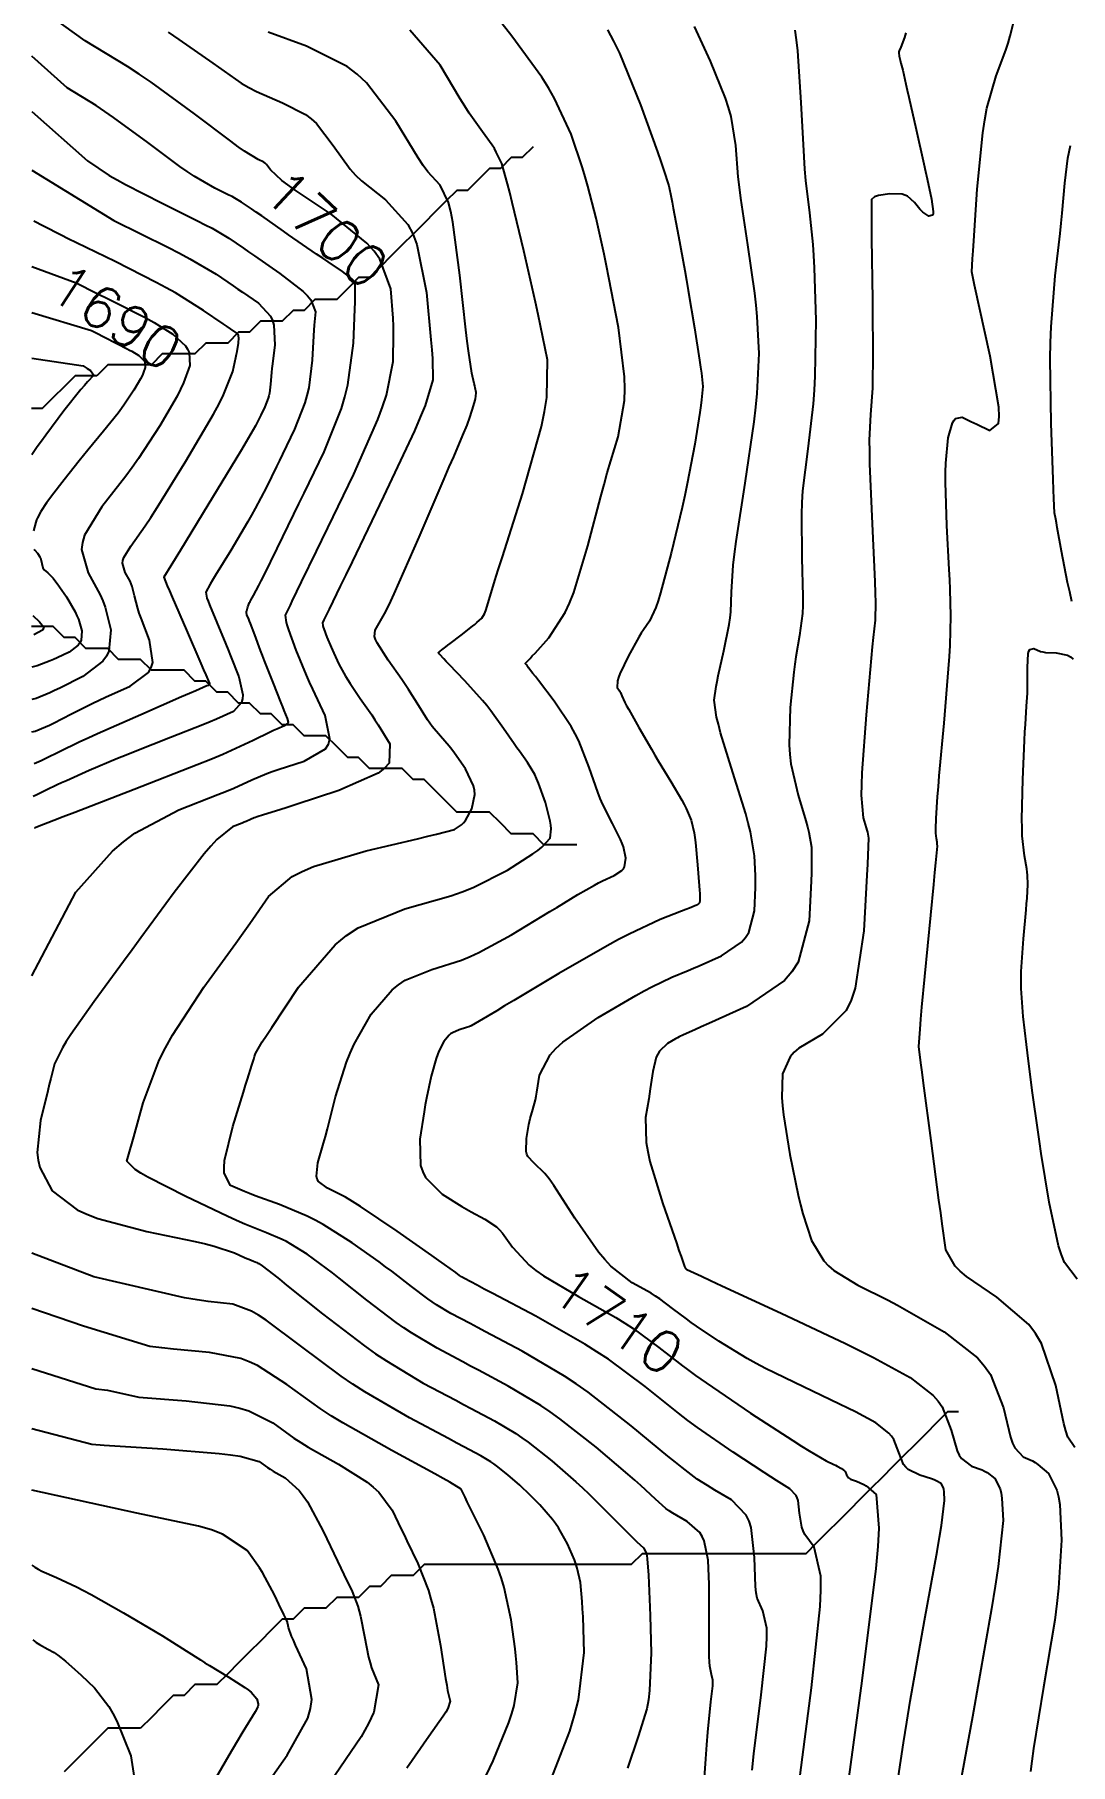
# Model space of a CAD drawing. Header units: metres. Extents: x 837475 to 838479, y 1189012 to 1191015.
# Drawn here: x 838000.2 to 838095.2, y 1190774.6 to 1190933.1 of the extents above; entities that cross this region are included whole.
import ezdxf

# ---------------------------------------------------------------- set-up
doc = ezdxf.new("R2010")
doc.units = ezdxf.units.M
doc.header["$LTSCALE"] = 0.3
for name, color, linetype in [('COTAS 10', 1, 'Continuous'), ('COTAS INT', 252, 'Continuous'), ('DRENAJE', 5, 'Continuous')]:
    doc.layers.add(name, color=color, linetype=linetype)
doc.styles.get("Standard").update_dxf_attribs({"font": 'simplex.shx'})

msp = doc.modelspace()

# ---------------------------------------------------------------- linework, layer by layer
at = {"layer": 'COTAS 10'}
for points, elevation in [([(838000, 1190846.838), (838004.032, 1190854.509), (838007.396, 1190858.284), (838008.402, 1190859.144), (838009.439, 1190859.923), (838013.449, 1190862.066), (838017.043, 1190863.47), (838017.818, 1190863.784), (838018.498, 1190864.065), (838020.156, 1190864.808), (838021.521, 1190865.395), (838022.015, 1190865.577), (838022.56, 1190865.768), (838024.948, 1190866.53), (838026.898, 1190867.668), (838027.167, 1190868.096), (838027.317, 1190868.573), (838026.881, 1190870.704), (838025.741, 1190873.113), (838025.448, 1190873.766), (838025.165, 1190874.413), (838024.224, 1190876.698), (838023.541, 1190878.554), (838023.42, 1190878.931), (838023.329, 1190879.248), (838023.245, 1190879.897), (838023.536, 1190880.525), (838023.682, 1190880.828), (838023.855, 1190881.188), (838024.714, 1190882.954), (838026.083, 1190885.766), (838026.577, 1190886.786), (838027.122, 1190887.91), (838029.509, 1190892.838), (838031.713, 1190897.834), (838032.143, 1190899.001), (838032.495, 1190900.073), (838033.115, 1190903.164), (838033.15, 1190905.693), (838033.132, 1190906.411), (838033.103, 1190907.137), (838032.901, 1190909.824), (838031.891, 1190912.537), (838031.352, 1190913.28), (838030.701, 1190914.019), (838027.415, 1190916.659), (838024.12, 1190918.874), (838023.463, 1190919.346), (838022.916, 1190919.756), (838021.866, 1190920.724), (838021.492, 1190921.216), (838021.371, 1190921.326), (838021.244, 1190921.425), (838020.724, 1190921.687), (838019.485, 1190922.44), (838019.004, 1190922.779), (838018.904, 1190922.848), (838018.22, 1190923.343), (838014.891, 1190925.854), (838010.923, 1190928.753), (838009.837, 1190929.493), (838008.755, 1190930.206), (838004.891, 1190932.555), (838000, 1190936.069)], 1700), ([(838052.762, 1190933.572), (838053.313, 1190932.527), (838053.859, 1190931.403), (838055.786, 1190926.685), (838057.333, 1190922.363), (838057.64, 1190921.489), (838057.894, 1190920.755), (838058.371, 1190919.27), (838058.589, 1190918.213), (838058.68, 1190917.749), (838058.784, 1190917.211), (838059.27, 1190914.647), (838059.842, 1190911.504), (838060, 1190910.6), (838060.159, 1190909.681), (838060.732, 1190906.242), (838061.194, 1190903.267), (838061.284, 1190902.641), (838061.356, 1190902.101), (838061.476, 1190900.865), (838061.37, 1190899.643), (838061.299, 1190899.112), (838061.211, 1190898.497), (838060.744, 1190895.581), (838060.06, 1190891.943), (838059.834, 1190890.872), (838059.594, 1190889.774), (838058.594, 1190885.581), (838057.619, 1190881.969), (838057.394, 1190881.237), (838057.189, 1190880.622), (838056.608, 1190879.367), (838056.038, 1190878.579), (838055.839, 1190878.258), (838055.623, 1190877.891), (838054.692, 1190876.195), (838053.895, 1190874.536), (838053.763, 1190874.194), (838053.669, 1190873.902), (838053.649, 1190873.271), (838053.851, 1190872.972), (838053.898, 1190872.89), (838053.94, 1190872.808), (838054.058, 1190872.515), (838054.353, 1190871.89), (838054.508, 1190871.599), (838054.694, 1190871.258), (838055.629, 1190869.598), (838056.773, 1190867.626), (838057.091, 1190867.088), (838057.41, 1190866.553), (838058.567, 1190864.649), (838059.557, 1190862.963), (838059.771, 1190862.566), (838059.959, 1190862.198), (838060.42, 1190861.123), (838060.689, 1190859.959), (838060.755, 1190859.535), (838060.818, 1190859.069), (838061.017, 1190857.019), (838061.157, 1190855.097), (838061.182, 1190854.71), (838061.202, 1190854.386), (838061.226, 1190853.744), (838061.17, 1190853.538), (838061.139, 1190853.49), (838061.102, 1190853.446), (838060.914, 1190853.317), (838060.264, 1190853.052), (838059.936, 1190852.922), (838059.544, 1190852.767), (838057.593, 1190852.003), (838054.725, 1190850.683), (838053.754, 1190850.178), (838052.707, 1190849.612), (838048.287, 1190847.064), (838044.178, 1190844.603), (838043.326, 1190844.092), (838042.599, 1190843.655), (838041.004, 1190842.695), (838040.242, 1190842.281), (838040.039, 1190842.189), (838039.84, 1190842.107), (838039.153, 1190841.89), (838038.533, 1190841.636), (838038.376, 1190841.531), (838038.226, 1190841.41), (838037.739, 1190840.847), (838037.294, 1190839.954), (838037.171, 1190839.626), (838037.047, 1190839.262), (838036.598, 1190837.657), (838036.163, 1190835.654), (838036.047, 1190835.041), (838035.934, 1190834.402), (838035.542, 1190831.88), (838035.626, 1190829.47), (838035.813, 1190828.902), (838036.07, 1190828.376), (838037.59, 1190826.836), (838039.397, 1190825.719), (838039.836, 1190825.461), (838040.247, 1190825.225), (838041.508, 1190824.555), (838042.564, 1190823.835), (838042.845, 1190823.567), (838043.122, 1190823.269), (838044.06, 1190821.978), (838044.084, 1190821.943), (838045.573, 1190820.329), (838046.182, 1190819.85), (838046.876, 1190819.357), (838050.095, 1190817.457), (838053.52, 1190815.53), (838054.345, 1190815.019), (838055.117, 1190814.517), (838057.457, 1190812.788), (838059.638, 1190811.102), (838059.959, 1190810.853), (838060.832, 1190810.222), (838061.784, 1190809.55), (838065.872, 1190806.776), (838069.729, 1190804.256), (838070.535, 1190803.742), (838071.228, 1190803.309), (838072.783, 1190802.411), (838073.497, 1190802.072), (838073.66, 1190801.992), (838073.807, 1190801.918), (838074.213, 1190801.698), (838074.469, 1190801.497), (838074.522, 1190801.435), (838074.568, 1190801.37), (838074.668, 1190801.113), (838074.838, 1190800.855), (838074.928, 1190800.79), (838075.035, 1190800.728), (838075.578, 1190800.528), (838076.256, 1190800.23), (838076.449, 1190800.107), (838076.645, 1190799.965), (838077.371, 1190799.307), (838077.623, 1190796.219), (838077.52, 1190794.547), (838077.342, 1190792.52), (838076.074, 1190782.244), (838074.63, 1190771.648)], 1710), ([(838095.321, 1190881.155), (838095.116, 1190882.038), (838094.925, 1190882.894), (838094.357, 1190885.762), (838093.974, 1190887.942), (838093.9, 1190888.365), (838093.839, 1190888.709), (838093.734, 1190889.296), (838093.675, 1190890.597), (838093.643, 1190891.391), (838093.605, 1190892.373), (838093.412, 1190897.486), (838093.324, 1190903.416), (838093.353, 1190904.914), (838093.404, 1190906.348), (838093.778, 1190911.009), (838094.232, 1190914.898), (838094.332, 1190915.847), (838094.423, 1190916.741), (838094.659, 1190919.505), (838094.94, 1190921.79), (838095.059, 1190922.381), (838095.195, 1190922.954)], 1720), ([(838000, 1190911.868), (838004.065, 1190910.371), (838004.673, 1190910.059), (838005.301, 1190909.742), (838007.732, 1190908.547), (838010.084, 1190907.355), (838010.661, 1190907.04), (838011.207, 1190906.731), (838012.914, 1190905.667), (838014.067, 1190904.603), (838014.263, 1190904.293), (838014.407, 1190903.978), (838014.484, 1190902.786), (838013.898, 1190901.191), (838013.624, 1190900.62), (838013.301, 1190899.995), (838011.733, 1190897.272), (838009.769, 1190894.253), (838009.198, 1190893.441), (838008.615, 1190892.639), (838006.407, 1190889.829), (838004.823, 1190887.234), (838004.631, 1190886.568), (838004.548, 1190885.925), (838005.14, 1190883.791), (838006.249, 1190881.781), (838006.491, 1190881.215), (838006.704, 1190880.646), (838007.241, 1190878.556), (838007.06, 1190876.614), (838006.821, 1190876.138), (838006.501, 1190875.688), (838004.664, 1190874.282), (838002.565, 1190873.224), (838002.079, 1190872.992), (838001.635, 1190872.788), (838000.376, 1190872.27), (838000, 1190872.171)], 1690), ([(838095.807, 1190819.052), (838094.651, 1190820.586), (838094.363, 1190821.291), (838094.09, 1190822.118), (838093.22, 1190826.114), (838092.517, 1190830.56), (838092.348, 1190831.67), (838092.191, 1190832.728), (838091.718, 1190836.114), (838091.342, 1190839.041), (838091.246, 1190839.81), (838091.153, 1190840.561), (838090.846, 1190843.126), (838090.677, 1190845.704), (838090.671, 1190846.465), (838090.683, 1190847.245), (838090.872, 1190850.231), (838091.122, 1190852.89), (838091.171, 1190853.465), (838091.212, 1190853.969), (838091.29, 1190855.209), (838091.254, 1190856.089), (838091.223, 1190856.367), (838091.182, 1190856.66), (838090.961, 1190857.843), (838090.769, 1190859.696), (838090.747, 1190860.411), (838090.739, 1190861.214), (838090.823, 1190864.846), (838090.981, 1190868.436), (838091.019, 1190869.213), (838091.056, 1190869.896), (838091.169, 1190871.58), (838091.243, 1190872.772), (838091.254, 1190873.145), (838091.262, 1190873.537), (838091.255, 1190875.105), (838091.325, 1190876.399), (838091.38, 1190876.617), (838091.451, 1190876.775), (838091.838, 1190876.839), (838092.445, 1190876.58), (838092.656, 1190876.534), (838092.884, 1190876.499), (838093.862, 1190876.467), (838094.908, 1190876.243), (838095.18, 1190876.086), (838095.444, 1190875.89)], 1720), ([(838046.936, 1190771.583), (838049.295, 1190777.623), (838049.739, 1190779.101), (838050.092, 1190780.493), (838050.609, 1190784.819), (838050.511, 1190788.102), (838050.476, 1190788.837), (838050.438, 1190789.497), (838050.272, 1190791.254), (838049.976, 1190792.567), (838049.856, 1190792.947), (838049.719, 1190793.335), (838049.088, 1190794.793), (838048.25, 1190796.256), (838047.983, 1190796.646), (838047.701, 1190797.029), (838046.558, 1190798.358), (838045.352, 1190799.566), (838045.03, 1190799.873), (838044.714, 1190800.167), (838043.618, 1190801.132), (838042.592, 1190801.937), (838042.32, 1190802.131), (838042.053, 1190802.312), (838041.132, 1190802.862), (838039.593, 1190803.679), (838038.935, 1190804.03), (838038.178, 1190804.434), (838034.61, 1190806.339), (838030.508, 1190808.723), (838029.414, 1190809.429), (838028.339, 1190810.154), (838024.61, 1190812.937), (838021.465, 1190815.294), (838020.758, 1190815.75), (838020.123, 1190816.12), (838018.423, 1190816.75), (838016.138, 1190817.016), (838015.134, 1190817.157), (838013.969, 1190817.327), (838005.679, 1190819.256), (838000, 1190821.432)], 1700), ([(838000, 1190792.824), (838000.268, 1190792.645), (838000.581, 1190792.471), (838000.912, 1190792.299), (838002.259, 1190791.702), (838004.093, 1190790.854), (838004.73, 1190790.525), (838005.423, 1190790.154), (838008.393, 1190788.474), (838011.304, 1190786.754), (838011.96, 1190786.359), (838012.55, 1190785.999), (838014.14, 1190784.991), (838015.438, 1190784.151), (838015.844, 1190783.896), (838016.271, 1190783.631), (838017.982, 1190782.597), (838019.509, 1190781.624), (838019.819, 1190781.398), (838020.081, 1190781.19), (838020.623, 1190780.599), (838020.733, 1190780.127), (838020.724, 1190779.996), (838020.697, 1190779.864), (838020.455, 1190779.385), (838019.333, 1190777.559), (838018.751, 1190776.577), (838018.052, 1190775.39), (838014.551, 1190769.385)], 1690)]:
    msp.add_lwpolyline(points, dxfattribs=dict(at, elevation=elevation))
at = {"layer": 'COTAS INT'}
for points, elevation in [([(838070.404, 1190773.604), (838071.461, 1190781.6), (838072.26, 1190789.037), (838072.321, 1190790.552), (838072.312, 1190791.831), (838071.698, 1190794.485), (838070.843, 1190795.642), (838070.682, 1190795.977), (838070.553, 1190796.319), (838070.359, 1190797.606), (838070.234, 1190798.755), (838070.149, 1190799.01), (838070.041, 1190799.237), (838069.471, 1190799.828), (838068.24, 1190800.592), (838067.717, 1190800.929), (838067.114, 1190801.32), (838064.279, 1190803.184), (838061, 1190805.456), (838060.118, 1190806.104), (838059.247, 1190806.761), (838056.192, 1190809.2), (838052.845, 1190811.707), (838051.788, 1190812.405), (838050.676, 1190813.106), (838046.192, 1190815.651), (838042.238, 1190817.738), (838041.46, 1190818.148), (838040.819, 1190818.487), (838039.647, 1190819.106), (838039.358, 1190819.279), (838039.274, 1190819.336), (838039.187, 1190819.396), (838038.858, 1190819.647), (838037.822, 1190820.398), (838037.291, 1190820.774), (838036.653, 1190821.223), (838033.466, 1190823.449), (838030.125, 1190825.698), (838029.39, 1190826.16), (838028.738, 1190826.554), (838027.073, 1190827.396), (838026.255, 1190827.988), (838026.138, 1190828.224), (838026.068, 1190828.49), (838026.208, 1190829.711), (838026.728, 1190831.506), (838026.897, 1190832.133), (838027.077, 1190832.818), (838027.819, 1190835.764), (838028.815, 1190838.944), (838029.156, 1190839.775), (838029.524, 1190840.586), (838031.091, 1190843.337), (838033.01, 1190845.558), (838033.601, 1190846.034), (838034.218, 1190846.449), (838036.663, 1190847.448), (838039.371, 1190848.303), (838040.154, 1190848.628), (838040.952, 1190848.991), (838043.955, 1190850.623), (838046.773, 1190852.331), (838047.455, 1190852.743), (838048.094, 1190853.129), (838050.045, 1190854.302), (838051.569, 1190855.177), (838051.938, 1190855.375), (838052.285, 1190855.553), (838053.349, 1190856.036), (838054.074, 1190856.498), (838054.207, 1190856.663), (838054.31, 1190856.845), (838054.441, 1190857.633), (838054.215, 1190858.662), (838054.094, 1190858.995), (838053.947, 1190859.349), (838053.205, 1190860.8), (838052.326, 1190862.557), (838052.093, 1190863.104), (838051.865, 1190863.676), (838051.078, 1190865.959), (838050.122, 1190868.383), (838049.788, 1190869.045), (838049.423, 1190869.701), (838047.854, 1190872.037), (838046.421, 1190873.91), (838046.143, 1190874.275), (838045.916, 1190874.573), (838045.523, 1190875.096), (838045.455, 1190875.189), (838045.433, 1190875.216), (838045.41, 1190875.244), (838045.314, 1190875.349), (838045.247, 1190875.449), (838045.241, 1190875.473), (838045.24, 1190875.496), (838045.286, 1190875.568), (838045.657, 1190875.952), (838045.862, 1190876.172), (838046.112, 1190876.441), (838047.383, 1190877.824), (838048.88, 1190880.155), (838049.272, 1190881.023), (838049.654, 1190881.986), (838050.954, 1190886.266), (838052.133, 1190890.785), (838052.439, 1190891.899), (838052.736, 1190892.954), (838053.735, 1190896.266), (838054.312, 1190899.582), (838054.342, 1190900.639), (838054.317, 1190901.756), (838053.758, 1190906.289), (838052.883, 1190910.819), (838052.659, 1190911.934), (838052.442, 1190912.988), (838051.72, 1190916.289), (838050.959, 1190919.238), (838050.716, 1190920.07), (838050.46, 1190920.908), (838049.42, 1190923.989), (838047.901, 1190927.27), (838047.342, 1190928.233), (838046.723, 1190929.221), (838043.989, 1190932.986), (838041.42, 1190936.238)], 1708), ([(838095.583, 1190803.615), (838094.961, 1190804.583), (838094.775, 1190805.138), (838094.583, 1190805.816), (838093.84, 1190809.297), (838092.538, 1190813.148), (838091.994, 1190814.059), (838091.37, 1190814.903), (838088.451, 1190817.388), (838085.643, 1190819.301), (838085.088, 1190819.784), (838084.629, 1190820.246), (838083.777, 1190821.747), (838083.433, 1190824.112), (838083.294, 1190825.12), (838083.137, 1190826.281), (838082.413, 1190831.747), (838081.727, 1190837.002), (838081.593, 1190838.03), (838081.483, 1190838.872), (838081.29, 1190840.372), (838081.396, 1190841.965), (838081.474, 1190842.866), (838081.574, 1190843.967), (838082.114, 1190849.605), (838082.661, 1190855.227), (838082.766, 1190856.318), (838082.851, 1190857.206), (838082.989, 1190858.732), (838082.979, 1190858.965), (838082.971, 1190859.038), (838082.96, 1190859.116), (838082.901, 1190859.429), (838082.851, 1190859.92), (838082.845, 1190860.109), (838082.843, 1190860.321), (838082.865, 1190861.283), (838083.006, 1190863.299), (838083.078, 1190864.176), (838083.165, 1190865.192), (838083.601, 1190870.016), (838084.021, 1190875.005), (838084.098, 1190876.126), (838084.158, 1190877.134), (838084.232, 1190879.832), (838084.153, 1190882.294), (838084.117, 1190883.154), (838084.074, 1190884.09), (838083.868, 1190888.114), (838083.734, 1190892.103), (838083.737, 1190893.017), (838083.758, 1190893.85), (838083.979, 1190896.169), (838084.379, 1190897.542), (838084.513, 1190897.777), (838084.657, 1190897.948), (838085.257, 1190898.045), (838086.051, 1190897.667), (838086.317, 1190897.541), (838086.602, 1190897.404), (838087.796, 1190896.832), (838088.604, 1190897.491), (838088.647, 1190898.131), (838088.61, 1190898.971), (838087.822, 1190903.655), (838086.406, 1190910.15), (838086.14, 1190911.373), (838086.207, 1190912.575), (838086.255, 1190913.309), (838086.316, 1190914.218), (838086.64, 1190918.95), (838087.154, 1190924.115), (838087.333, 1190925.297), (838087.53, 1190926.371), (838088.375, 1190929.352), (838089.25, 1190931.682), (838089.464, 1190932.346), (838089.668, 1190933.017), (838090.303, 1190935.509)], 1718), ([(838078.899, 1190770.089), (838079.871, 1190776.555), (838080.179, 1190778.448), (838080.504, 1190780.385), (838081.818, 1190787.751), (838082.965, 1190794.097), (838083.184, 1190795.391), (838083.362, 1190796.485), (838083.648, 1190798.763), (838083.607, 1190799.59), (838083.577, 1190799.769), (838083.54, 1190799.927), (838083.339, 1190800.315), (838082.886, 1190800.582), (838082.69, 1190800.663), (838082.463, 1190800.747), (838081.388, 1190801.078), (838080.316, 1190801.61), (838080.092, 1190801.822), (838079.898, 1190802.061), (838079.461, 1190803.159), (838078.996, 1190804.353), (838078.785, 1190804.654), (838078.538, 1190804.941), (838077.351, 1190805.871), (838075.47, 1190806.892), (838074.787, 1190807.237), (838074.032, 1190807.609), (838070.719, 1190809.176), (838067.232, 1190810.878), (838066.368, 1190811.334), (838065.548, 1190811.784), (838062.95, 1190813.355), (838060.896, 1190814.749), (838060.418, 1190815.087), (838059.979, 1190815.404), (838058.722, 1190816.376), (838057.546, 1190817.245), (838057.159, 1190817.497), (838056.744, 1190817.754), (838055.023, 1190818.722), (838053.061, 1190820.239), (838052.495, 1190820.841), (838051.92, 1190821.522), (838049.757, 1190824.641), (838047.826, 1190827.631), (838047.395, 1190828.232), (838047.01, 1190828.734), (838045.996, 1190829.725), (838045.456, 1190830.279), (838045.37, 1190830.505), (838045.312, 1190830.763), (838045.33, 1190831.956), (838045.537, 1190833.215), (838045.598, 1190833.513), (838045.66, 1190833.789), (838045.896, 1190834.608), (838046.14, 1190835.499), (838046.207, 1190835.822), (838046.274, 1190836.177), (838046.515, 1190837.736), (838047.485, 1190839.627), (838048.012, 1190840.192), (838048.65, 1190840.775), (838051.889, 1190843.033), (838055.34, 1190845.044), (838056.113, 1190845.473), (838056.806, 1190845.845), (838058.651, 1190846.727), (838060.158, 1190847.342), (838060.638, 1190847.546), (838061.146, 1190847.765), (838063.209, 1190848.679), (838065.036, 1190849.93), (838065.396, 1190850.361), (838065.692, 1190850.828), (838066.233, 1190852.823), (838066.311, 1190854.951), (838066.314, 1190855.503), (838066.31, 1190856.039), (838066.232, 1190857.838), (838065.85, 1190860.043), (838065.655, 1190860.834), (838065.421, 1190861.704), (838064.251, 1190865.498), (838063.121, 1190869.135), (838062.912, 1190869.905), (838062.748, 1190870.573), (838062.532, 1190872.131), (838062.717, 1190873.362), (838062.806, 1190873.824), (838062.911, 1190874.338), (838063.428, 1190876.633), (838063.914, 1190879.062), (838064, 1190879.661), (838064.064, 1190880.228), (838064.122, 1190882.009), (838064.263, 1190884.5), (838064.381, 1190885.514), (838064.533, 1190886.669), (838065.365, 1190892.009), (838066.203, 1190897.64), (838066.36, 1190898.977), (838066.483, 1190900.218), (838066.654, 1190903.899), (838066.469, 1190907.281), (838066.367, 1190908.333), (838066.244, 1190909.436), (838065.619, 1190913.839), (838064.981, 1190918.116), (838064.85, 1190919.14), (838064.739, 1190920.095), (838064.504, 1190922.964), (838064.084, 1190925.618), (838063.857, 1190926.437), (838063.581, 1190927.293), (838062.184, 1190930.689), (838060.714, 1190933.875)], 1712), ([(838012.477, 1190933.331), (838013.475, 1190932.681), (838016.566, 1190930.492), (838019.181, 1190928.68), (838019.879, 1190928.268), (838020.566, 1190927.896), (838022.951, 1190926.877), (838025.071, 1190925.81), (838025.591, 1190925.408), (838026.081, 1190924.959), (838027.608, 1190922.951), (838029.157, 1190920.783), (838029.662, 1190920.234), (838030.199, 1190919.707), (838032.409, 1190917.985), (838034.46, 1190915.72), (838034.895, 1190914.85), (838035.274, 1190913.875), (838036.164, 1190909.475), (838036.57, 1190905.156), (838036.643, 1190904.231), (838036.699, 1190903.425), (838036.758, 1190901.49), (838036.033, 1190899.139), (838035.594, 1190898.069), (838035.051, 1190896.818), (838032.233, 1190890.786), (838029.342, 1190884.812), (838028.754, 1190883.598), (838028.258, 1190882.573), (838027.232, 1190880.46), (838026.882, 1190879.739), (838026.811, 1190879.593), (838026.752, 1190879.469), (838026.632, 1190879.213), (838026.667, 1190878.947), (838026.704, 1190878.818), (838026.753, 1190878.664), (838027.032, 1190877.906), (838027.418, 1190876.969), (838027.535, 1190876.702), (838027.657, 1190876.432), (838028.131, 1190875.431), (838028.737, 1190874.327), (838028.942, 1190873.992), (838029.163, 1190873.645), (838030.093, 1190872.285), (838031.137, 1190870.769), (838031.429, 1190870.322), (838031.723, 1190869.864), (838032.795, 1190868.115), (838032.74, 1190866.348), (838032.323, 1190865.878), (838031.731, 1190865.418), (838028.142, 1190863.828), (838024.207, 1190862.555), (838023.397, 1190862.294), (838022.709, 1190862.074), (838021.234, 1190861.608), (838020.636, 1190861.417), (838020.499, 1190861.369), (838020.376, 1190861.324), (838020.038, 1190861.179), (838019.632, 1190860.997), (838019.465, 1190860.928), (838019.275, 1190860.851), (838018.393, 1190860.507), (838016.941, 1190859.343), (838016.391, 1190858.75), (838015.777, 1190858.039), (838013.028, 1190854.492), (838009.976, 1190850.333), (838009.172, 1190849.237), (838008.386, 1190848.165), (838005.696, 1190844.492), (838003.575, 1190841.479), (838003.149, 1190840.823), (838002.791, 1190840.245), (838002.08, 1190838.802), (838001.724, 1190837.43), (838001.591, 1190836.897), (838001.443, 1190836.298), (838000.782, 1190833.58), (838000.482, 1190830.674), (838000.561, 1190829.956), (838000.711, 1190829.276), (838001.839, 1190827.133), (838004.139, 1190825.409), (838005.028, 1190824.994), (838006.026, 1190824.605), (838010.543, 1190823.422), (838014.957, 1190822.51), (838015.891, 1190822.292), (838016.7, 1190822.088), (838018.579, 1190821.477), (838019.492, 1190821.044), (838019.692, 1190820.952), (838019.868, 1190820.873), (838020.314, 1190820.69), (838020.613, 1190820.565), (838020.697, 1190820.523), (838020.782, 1190820.476), (838021.093, 1190820.28), (838022.131, 1190819.47), (838022.675, 1190819.037), (838023.329, 1190818.514), (838026.617, 1190815.869), (838030.476, 1190812.929), (838031.49, 1190812.219), (838032.482, 1190811.554), (838035.869, 1190809.531), (838038.838, 1190807.947), (838039.567, 1190807.559), (838040.254, 1190807.194), (838042.397, 1190806.059), (838044.347, 1190804.895), (838044.912, 1190804.511), (838045.488, 1190804.101), (838047.661, 1190802.397), (838049.865, 1190800.475), (838050.461, 1190799.926), (838051.05, 1190799.371), (838053.127, 1190797.308), (838054.816, 1190795.586), (838055.161, 1190795.245), (838055.453, 1190794.964), (838056.065, 1190794.44), (838056.297, 1190793.971), (838056.349, 1190793.725), (838056.396, 1190793.428), (838056.525, 1190791.933), (838056.617, 1190789.728), (838056.641, 1190788.984), (838056.664, 1190788.182), (838056.744, 1190784.801), (838056.608, 1190781.338), (838056.496, 1190780.485), (838056.351, 1190779.677), (838055.559, 1190777.139), (838054.596, 1190774.242)], 1702), ([(838061.353, 1190769.038), (838061.761, 1190775.073), (838061.86, 1190776.375), (838061.953, 1190777.518), (838062.237, 1190780.312), (838062.393, 1190781.764), (838062.405, 1190782.059), (838062.403, 1190782.309), (838062.283, 1190782.827), (838062.124, 1190783.583), (838062.097, 1190783.983), (838062.078, 1190784.465), (838062.07, 1190786.894), (838062.083, 1190789.679), (838062.076, 1190790.386), (838062.065, 1190791.065), (838061.987, 1190793.285), (838061.624, 1190795.068), (838061.433, 1190795.472), (838061.202, 1190795.837), (838060.042, 1190796.83), (838058.738, 1190797.595), (838058.416, 1190797.816), (838058.112, 1190798.041), (838057.158, 1190798.887), (838055.81, 1190800.15), (838055.257, 1190800.637), (838054.627, 1190801.185), (838051.704, 1190803.662), (838048.384, 1190806.265), (838047.504, 1190806.892), (838046.64, 1190807.478), (838043.662, 1190809.256), (838040.915, 1190810.708), (838040.198, 1190811.089), (838039.499, 1190811.46), (838037.128, 1190812.723), (838034.774, 1190814.129), (838034.085, 1190814.591), (838033.379, 1190815.085), (838030.697, 1190817.128), (838028.16, 1190819.142), (838027.547, 1190819.616), (838026.972, 1190820.054), (838025.217, 1190821.336), (838023.732, 1190822.273), (838023.328, 1190822.494), (838022.926, 1190822.698), (838021.498, 1190823.296), (838019.508, 1190824.102), (838018.752, 1190824.438), (838017.907, 1190824.822), (838014.113, 1190826.618), (838010.62, 1190828.401), (838009.965, 1190828.778), (838009.445, 1190829.104), (838008.694, 1190829.857), (838009.002, 1190830.933), (838009.15, 1190831.462), (838009.324, 1190832.091), (838010.181, 1190835.198), (838011.663, 1190839.113), (838012.233, 1190840.251), (838012.871, 1190841.413), (838015.75, 1190845.807), (838018.685, 1190849.85), (838019.358, 1190850.791), (838019.971, 1190851.654), (838021.681, 1190854.126), (838023.853, 1190855.966), (838024.757, 1190856.43), (838025.792, 1190856.875), (838030.622, 1190858.319), (838035.324, 1190859.419), (838036.278, 1190859.647), (838037.082, 1190859.841), (838038.73, 1190860.268), (838039.381, 1190860.685), (838039.555, 1190860.874), (838039.727, 1190861.094), (838040.33, 1190862.154), (838040.595, 1190863.486), (838040.554, 1190863.878), (838040.464, 1190864.28), (838039.727, 1190865.813), (838038.732, 1190867.247), (838038.479, 1190867.586), (838038.237, 1190867.9), (838037.444, 1190868.826), (838036.695, 1190869.714), (838036.48, 1190870.005), (838036.262, 1190870.315), (838035.448, 1190871.596), (838034.512, 1190873.097), (838034.217, 1190873.545), (838033.907, 1190874.008), (838032.656, 1190875.799), (838031.649, 1190877.367), (838031.493, 1190877.689), (838031.389, 1190877.963), (838031.457, 1190878.547), (838032.327, 1190880.017), (838032.73, 1190880.849), (838033.203, 1190881.866), (838035.496, 1190887.071), (838037.785, 1190892.403), (838038.255, 1190893.499), (838038.654, 1190894.43), (838039.504, 1190896.418), (838039.876, 1190897.337), (838039.973, 1190897.593), (838040.068, 1190897.851), (838040.389, 1190898.791), (838040.625, 1190899.603), (838040.666, 1190899.78), (838040.696, 1190899.936), (838040.717, 1190900.328), (838040.628, 1190900.752), (838040.589, 1190900.928), (838040.544, 1190901.13), (838040.328, 1190902.074), (838040.003, 1190904.127), (838039.89, 1190905.029), (838039.766, 1190906.075), (838039.231, 1190911.057), (838038.584, 1190915.927), (838038.389, 1190916.903), (838038.188, 1190917.717), (838037.403, 1190919.311), (838036.277, 1190920.539), (838035.861, 1190921.122), (838035.398, 1190921.811), (838033.35, 1190925.178), (838030.671, 1190928.702), (838029.81, 1190929.489), (838028.899, 1190930.196), (838025.178, 1190932.067), (838021.647, 1190933.352)], 1704), ([(838066.02, 1190774.056), (838066.178, 1190775.561), (838066.849, 1190780.956), (838067.327, 1190785.401), (838067.363, 1190786.306), (838067.357, 1190787.07), (838066.991, 1190788.656), (838066.486, 1190789.811), (838066.394, 1190790.304), (838066.322, 1190790.871), (838066.233, 1190793.544), (838065.936, 1190796.279), (838065.733, 1190796.885), (838065.477, 1190797.425), (838064.12, 1190798.831), (838062.603, 1190799.717), (838062.248, 1190799.929), (838061.921, 1190800.128), (838060.975, 1190800.725), (838059.583, 1190801.782), (838058.976, 1190802.27), (838058.272, 1190802.842), (838054.927, 1190805.613), (838050.977, 1190808.683), (838049.891, 1190809.444), (838048.808, 1190810.166), (838044.927, 1190812.454), (838041.577, 1190814.223), (838040.829, 1190814.619), (838040.159, 1190814.973), (838038.388, 1190815.914), (838037.066, 1190816.704), (838036.679, 1190816.964), (838036.283, 1190817.241), (838034.777, 1190818.388), (838032.991, 1190819.77), (838032.419, 1190820.195), (838031.813, 1190820.639), (838029.341, 1190822.393), (838026.683, 1190824.071), (838025.958, 1190824.466), (838025.239, 1190824.831), (838022.682, 1190825.901), (838020.458, 1190826.698), (838019.948, 1190826.891), (838019.483, 1190827.073), (838018.188, 1190827.631), (838017.614, 1190828.753), (838017.605, 1190829.289), (838017.661, 1190829.924), (838018.403, 1190833.033), (838019.379, 1190836.176), (838019.584, 1190836.832), (838019.759, 1190837.394), (838020.152, 1190838.652), (838020.327, 1190839.215), (838020.364, 1190839.34), (838020.397, 1190839.451), (838020.477, 1190839.741), (838021.115, 1190840.798), (838021.5, 1190841.392), (838021.975, 1190842.118), (838024.442, 1190845.828), (838027.793, 1190849.706), (838028.825, 1190850.537), (838029.903, 1190851.262), (838034.172, 1190853.006), (838038.392, 1190854.19), (838039.439, 1190854.563), (838040.433, 1190854.955), (838043.585, 1190856.533), (838045.895, 1190858.019), (838046.359, 1190858.352), (838046.746, 1190858.653), (838047.51, 1190859.457), (838047.604, 1190860.318), (838047.569, 1190860.653), (838047.507, 1190861.031), (838047.064, 1190862.749), (838046.437, 1190864.524), (838046.259, 1190864.939), (838046.08, 1190865.32), (838045.418, 1190866.417), (838044.674, 1190867.429), (838044.443, 1190867.757), (838044.2, 1190868.106), (838043.235, 1190869.535), (838042.056, 1190871.153), (838041.68, 1190871.62), (838041.281, 1190872.096), (838039.662, 1190873.884), (838038.241, 1190875.374), (838037.967, 1190875.662), (838037.746, 1190875.895), (838037.382, 1190876.289), (838037.355, 1190876.333), (838037.337, 1190876.359), (838037.301, 1190876.412), (838037.277, 1190876.461), (838037.276, 1190876.473), (838037.278, 1190876.484), (838037.304, 1190876.516), (838037.369, 1190876.565), (838037.396, 1190876.585), (838037.426, 1190876.609), (838037.566, 1190876.723), (838037.936, 1190877.014), (838038.112, 1190877.15), (838038.32, 1190877.31), (838039.336, 1190878.085), (838040.371, 1190878.89), (838040.591, 1190879.068), (838040.782, 1190879.226), (838041.23, 1190879.637), (838041.48, 1190880.026), (838041.545, 1190880.17), (838041.609, 1190880.331), (838041.826, 1190881.044), (838042.434, 1190883.075), (838042.744, 1190884.067), (838043.116, 1190885.244), (838044.974, 1190891.044), (838046.695, 1190897.192), (838046.982, 1190898.588), (838047.186, 1190899.852), (838047.238, 1190903.308), (838046.61, 1190906.418), (838046.385, 1190907.463), (838046.139, 1190908.587), (838045.07, 1190913.308), (838044.024, 1190917.721), (838043.793, 1190918.651), (838043.587, 1190919.453), (838043.055, 1190921.294), (838042.562, 1190922.358), (838042.381, 1190922.67), (838042.18, 1190922.99), (838041.294, 1190924.212), (838040.081, 1190925.923), (838039.675, 1190926.552), (838039.238, 1190927.248), (838037.405, 1190930.323), (838034.636, 1190933.525)], 1706), ([(838069.937, 1190933.524), (838070.054, 1190932.647), (838070.162, 1190931.638), (838070.47, 1190926.889), (838070.74, 1190921.925), (838070.824, 1190920.78), (838070.911, 1190919.736), (838071.259, 1190916.793), (838071.573, 1190913.886), (838071.639, 1190912.864), (838071.697, 1190911.748), (838071.833, 1190906.933), (838071.77, 1190901.823), (838071.703, 1190900.521), (838071.614, 1190899.267), (838071.115, 1190895.149), (838070.641, 1190891.304), (838070.568, 1190890.224), (838070.521, 1190889.136), (838070.562, 1190885.149), (838070.657, 1190881.606), (838070.643, 1190880.798), (838070.613, 1190880.065), (838070.362, 1190878.042), (838070.008, 1190876.099), (838069.913, 1190875.416), (838069.82, 1190874.671), (838069.493, 1190871.457), (838069.41, 1190868.02), (838069.471, 1190867.134), (838069.567, 1190866.276), (838070.216, 1190863.416), (838070.943, 1190861.058), (838071.089, 1190860.518), (838071.21, 1190860.027), (838071.447, 1190858.657), (838071.464, 1190856.981), (838071.446, 1190856.297), (838071.419, 1190855.517), (838071.241, 1190851.902), (838070.214, 1190848.118), (838069.653, 1190847.231), (838068.97, 1190846.414), (838065.504, 1190844.042), (838062.028, 1190842.478), (838061.341, 1190842.17), (838060.772, 1190841.916), (838059.709, 1190841.451), (838059.311, 1190841.261), (838059.162, 1190841.18), (838058.995, 1190841.088), (838058.25, 1190840.654), (838057.522, 1190839.946), (838057.366, 1190839.681), (838057.228, 1190839.385), (838056.896, 1190838.069), (838056.671, 1190836.503), (838056.602, 1190836.052), (838056.53, 1190835.592), (838056.242, 1190833.864), (838056.296, 1190831.567), (838056.439, 1190830.748), (838056.638, 1190829.849), (838057.819, 1190825.945), (838059.064, 1190822.378), (838059.303, 1190821.693), (838059.496, 1190821.138), (838059.811, 1190820.226), (838059.832, 1190820.169), (838059.839, 1190820.153), (838059.847, 1190820.136), (838059.88, 1190820.077), (838059.913, 1190820.026), (838059.921, 1190820.016), (838059.928, 1190820.007), (838059.951, 1190819.987), (838059.968, 1190819.978), (838059.972, 1190819.975), (838059.976, 1190819.973), (838059.987, 1190819.964), (838060, 1190819.954), (838060.004, 1190819.951), (838060.009, 1190819.948), (838060.029, 1190819.934), (838061.366, 1190819.313), (838062.201, 1190818.926), (838063.237, 1190818.447), (838068.656, 1190815.942), (838074.567, 1190813.145), (838075.913, 1190812.481), (838077.133, 1190811.866), (838080.488, 1190810.045), (838082.607, 1190808.386), (838083.047, 1190807.873), (838083.423, 1190807.336), (838084.254, 1190805.205), (838084.793, 1190803.313), (838084.986, 1190802.927), (838085.198, 1190802.601), (838086.119, 1190801.923), (838087.082, 1190801.573), (838087.319, 1190801.454), (838087.544, 1190801.325), (838088.249, 1190800.778), (838088.745, 1190799.819), (838088.838, 1190799.43), (838088.911, 1190798.988), (838089.013, 1190796.944), (838088.568, 1190792.728), (838088.296, 1190790.917), (838087.959, 1190788.827), (838086.204, 1190778.95), (838084.476, 1190769.487)], 1714), ([(838080.104, 1190933.284), (838079.976, 1190932.852), (838079.648, 1190931.975), (838079.486, 1190931.639), (838079.463, 1190931.549), (838079.448, 1190931.461), (838079.474, 1190931.153), (838079.578, 1190930.771), (838079.613, 1190930.636), (838079.651, 1190930.489), (838079.81, 1190929.85), (838080.107, 1190928.578), (838080.232, 1190928.031), (838080.375, 1190927.4), (838081.045, 1190924.415), (838081.743, 1190921.285), (838081.904, 1190920.562), (838082.05, 1190919.9), (838082.462, 1190918.028), (838082.615, 1190916.899), (838082.598, 1190916.705), (838082.556, 1190916.564), (838082.192, 1190916.482), (838081.668, 1190916.831), (838081.526, 1190916.96), (838081.385, 1190917.105), (838080.883, 1190917.746), (838080.237, 1190918.313), (838080.004, 1190918.411), (838079.748, 1190918.483), (838078.631, 1190918.53), (838077.602, 1190918.376), (838077.402, 1190918.321), (838077.239, 1190918.262), (838076.956, 1190918.003), (838076.941, 1190916.416), (838076.946, 1190915.519), (838076.956, 1190914.423), (838077.028, 1190908.815), (838077.063, 1190903.001), (838077.05, 1190901.776), (838077.028, 1190900.718), (838076.866, 1190898.289), (838076.749, 1190895.94), (838076.756, 1190894.933), (838076.779, 1190893.772), (838077.002, 1190888.289), (838077.249, 1190882.984), (838077.287, 1190881.935), (838077.313, 1190881.068), (838077.296, 1190879.451), (838077.105, 1190877.86), (838077.02, 1190877.009), (838076.922, 1190875.98), (838076.454, 1190870.783), (838076.073, 1190865.466), (838076.03, 1190864.362), (838076.014, 1190863.417), (838076.182, 1190861.333), (838076.466, 1190860.413), (838076.522, 1190860.202), (838076.57, 1190860.01), (838076.662, 1190859.476), (838076.618, 1190857.924), (838076.579, 1190857.09), (838076.528, 1190856.082), (838076.248, 1190850.981), (838075.451, 1190845.73), (838075.074, 1190844.627), (838074.629, 1190843.675), (838072.457, 1190841.505), (838070.304, 1190840.23), (838069.871, 1190839.843), (838069.508, 1190839.441), (838068.787, 1190837.867), (838068.73, 1190835.715), (838068.787, 1190834.949), (838068.874, 1190834.11), (838069.451, 1190830.465), (838070.233, 1190826.749), (838070.449, 1190825.864), (838070.666, 1190825.043), (838071.45, 1190822.599), (838072.581, 1190820.731), (838073.017, 1190820.273), (838073.505, 1190819.841), (838075.712, 1190818.494), (838078.478, 1190817.121), (838079.32, 1190816.672), (838080.194, 1190816.194), (838083.626, 1190814.218), (838086.676, 1190811.83), (838087.309, 1190811.091), (838087.851, 1190810.319), (838089.047, 1190807.251), (838089.688, 1190804.564), (838089.88, 1190804.032), (838090.079, 1190803.592), (838090.851, 1190802.769), (838091.7, 1190802.399), (838091.948, 1190802.244), (838092.201, 1190802.068), (838093.159, 1190801.242), (838093.951, 1190799.712), (838094.098, 1190799.091), (838094.215, 1190798.386), (838094.378, 1190795.124), (838094.102, 1190790.734), (838093.941, 1190789.316), (838093.744, 1190787.81), (838092.728, 1190781.641), (838091.788, 1190776.037), (838091.639, 1190774.887), (838091.538, 1190773.912)], 1716), ([(838000.219, 1190860.413), (838000.257, 1190860.431), (838000.3, 1190860.45), (838000.497, 1190860.538), (838001.998, 1190861.123), (838002.863, 1190861.457), (838003.923, 1190861.865), (838009.373, 1190863.958), (838015.134, 1190866.213), (838016.389, 1190866.723), (838017.497, 1190867.184), (838020.274, 1190868.437), (838021.818, 1190869.21), (838022.149, 1190869.368), (838022.439, 1190869.503), (838023.135, 1190869.787), (838023.44, 1190869.965), (838023.482, 1190870.032), (838023.505, 1190870.106), (838023.437, 1190870.439), (838023.119, 1190871.175), (838022.984, 1190871.504), (838022.83, 1190871.888), (838022.105, 1190873.724), (838021.326, 1190875.728), (838021.136, 1190876.217), (838020.959, 1190876.678), (838020.413, 1190878.104), (838020.019, 1190879.138), (838019.936, 1190879.351), (838019.866, 1190879.533), (838019.708, 1190879.926), (838019.671, 1190880.153), (838019.675, 1190880.23), (838019.687, 1190880.313), (838019.785, 1190880.664), (838019.95, 1190881.063), (838020.004, 1190881.176), (838020.062, 1190881.291), (838020.303, 1190881.715), (838020.798, 1190882.639), (838021.016, 1190883.068), (838021.27, 1190883.573), (838022.477, 1190886.024), (838024.012, 1190889.173), (838024.471, 1190890.119), (838024.946, 1190891.096), (838026.784, 1190894.89), (838028.374, 1190898.85), (838028.692, 1190899.932), (838028.957, 1190901.008), (838029.473, 1190904.839), (838029.601, 1190907.962), (838029.622, 1190908.592), (838029.633, 1190908.975), (838029.637, 1190909.119), (838029.638, 1190910.172), (838029.432, 1190910.598), (838029.316, 1190910.729), (838029.175, 1190910.866), (838028.45, 1190911.408), (838027.152, 1190912.279), (838026.649, 1190912.622), (838026.084, 1190913.01), (838023.521, 1190914.783), (838023.051, 1190915.11), (838021.055, 1190916.495), (838020.549, 1190916.846), (838020.121, 1190917.143), (838019.215, 1190917.768), (838018.592, 1190918.133), (838018.341, 1190918.266), (838018.057, 1190918.413), (838016.749, 1190919.06), (838014.879, 1190920.145), (838014.24, 1190920.569), (838013.549, 1190921.046), (838010.615, 1190923.216), (838007.487, 1190925.521), (838006.674, 1190926.084), (838005.883, 1190926.614), (838003.216, 1190928.255), (838000, 1190931.149)], 1698), ([(838000, 1190926.078), (838005.086, 1190921.541), (838007.091, 1190920.213), (838007.8, 1190919.802), (838008.576, 1190919.372), (838011.933, 1190917.666), (838015.179, 1190916.063), (838015.884, 1190915.698), (838016.506, 1190915.368), (838018.053, 1190914.461), (838019.379, 1190913.549), (838019.862, 1190913.216), (838020.394, 1190912.848), (838022.731, 1190911.227), (838024.85, 1190909.562), (838025.244, 1190909.166), (838025.555, 1190908.799), (838025.982, 1190907.71), (838025.865, 1190906.481), (838025.833, 1190906.025), (838025.801, 1190905.52), (838025.685, 1190903.278), (838025.366, 1190900.745), (838025.206, 1190900.055), (838025.014, 1190899.371), (838024.06, 1190896.942), (838022.959, 1190894.672), (838022.676, 1190894.087), (838022.401, 1190893.521), (838021.482, 1190891.637), (838020.458, 1190889.678), (838020.116, 1190889.066), (838019.749, 1190888.424), (838018.214, 1190885.85), (838016.831, 1190883.577), (838016.561, 1190883.124), (838016.338, 1190882.748), (838015.941, 1190882.025), (838016.043, 1190881.46), (838016.136, 1190881.182), (838016.258, 1190880.852), (838016.93, 1190879.224), (838017.76, 1190877.264), (838017.981, 1190876.724), (838018.199, 1190876.186), (838018.952, 1190874.256), (838019.323, 1190872.602), (838019.299, 1190872.238), (838019.22, 1190871.915), (838018.479, 1190871.086), (838016.924, 1190870.376), (838016.332, 1190870.127), (838015.671, 1190869.856), (838012.7, 1190868.689), (838009.47, 1190867.425), (838008.646, 1190867.092), (838007.851, 1190866.768), (838005.233, 1190865.658), (838003.156, 1190864.738), (838002.702, 1190864.533), (838002.301, 1190864.349), (838001.291, 1190863.863), (838000.704, 1190863.567), (838000.569, 1190863.502), (838000.446, 1190863.445), (838000.101, 1190863.303)], 1696), ([(838000, 1190920.707), (838007.511, 1190916.083), (838012.446, 1190913.642), (838013.526, 1190913.082), (838014.48, 1190912.573), (838016.891, 1190911.153), (838018.455, 1190910.082), (838018.877, 1190909.793), (838019.293, 1190909.506), (838020.754, 1190908.495), (838021.851, 1190907.309), (838022.038, 1190906.911), (838022.175, 1190906.484), (838022.247, 1190904.692), (838022.032, 1190902.93), (838021.988, 1190902.521), (838021.951, 1190902.146), (838021.87, 1190901.078), (838021.765, 1190900.245), (838021.712, 1190900.018), (838021.649, 1190899.793), (838021.335, 1190898.994), (838020.973, 1190898.248), (838020.88, 1190898.055), (838020.789, 1190897.869), (838020.487, 1190897.25), (838019.646, 1190895.784), (838019.216, 1190895.064), (838018.7, 1190894.208), (838016.125, 1190889.985), (838013.6, 1190885.864), (838013.117, 1190885.073), (838012.727, 1190884.433), (838012.097, 1190883.387), (838012.399, 1190882.607), (838012.597, 1190882.135), (838012.845, 1190881.552), (838014.151, 1190878.522), (838015.467, 1190875.489), (838015.72, 1190874.904), (838015.926, 1190874.429), (838016.267, 1190873.635), (838016.282, 1190873.571), (838016.281, 1190873.557), (838016.278, 1190873.545), (838016.249, 1190873.513), (838016.189, 1190873.486), (838016.167, 1190873.476), (838016.141, 1190873.466), (838016.027, 1190873.421), (838015.018, 1190872.985), (838014.428, 1190872.728), (838013.704, 1190872.412), (838009.969, 1190870.779), (838006.012, 1190869.027), (838005.147, 1190868.635), (838004.383, 1190868.285), (838002.46, 1190867.359), (838001.34, 1190866.794), (838001.083, 1190866.671), (838000.849, 1190866.563), (838000.193, 1190866.292)], 1694), ([(838000, 1190869.206), (838000.284, 1190869.281), (838001.252, 1190869.68), (838001.598, 1190869.841), (838001.977, 1190870.022), (838003.629, 1190870.855), (838005.59, 1190871.838), (838006.165, 1190872.113), (838006.754, 1190872.39), (838008.995, 1190873.401), (838010.687, 1190874.668), (838010.929, 1190875.106), (838011.073, 1190875.582), (838010.777, 1190877.618), (838009.994, 1190879.628), (838009.832, 1190880.089), (838009.694, 1190880.508), (838009.39, 1190881.675), (838009.17, 1190882.55), (838009.084, 1190882.785), (838008.986, 1190883.017), (838008.544, 1190883.827), (838008.308, 1190884.675), (838008.341, 1190884.931), (838008.417, 1190885.196), (838009.048, 1190886.227), (838010.377, 1190888.085), (838010.894, 1190888.87), (838011.476, 1190889.774), (838014.114, 1190894.015), (838016.636, 1190898.325), (838017.145, 1190899.271), (838017.571, 1190900.111), (838018.424, 1190902.252), (838018.692, 1190903.528), (838018.75, 1190903.822), (838018.801, 1190904.09), (838018.924, 1190904.844), (838018.948, 1190905.342), (838018.936, 1190905.449), (838018.916, 1190905.542), (838018.776, 1190905.763), (838018.193, 1190906.164), (838017.892, 1190906.369), (838017.532, 1190906.615), (838015.728, 1190907.846), (838013.15, 1190909.443), (838012.3, 1190909.92), (838011.392, 1190910.412), (838007.622, 1190912.315), (838004.088, 1190914.03), (838003.328, 1190914.404), (838002.663, 1190914.734), (838001.054, 1190915.559), (838000.184, 1190916.025)], 1692), ([(838000, 1190907.654), (838005.466, 1190906.008), (838006.018, 1190905.715), (838006.514, 1190905.454), (838007.843, 1190904.78), (838008.729, 1190904.33), (838008.947, 1190904.211), (838009.153, 1190904.095), (838009.796, 1190903.694), (838010.231, 1190903.293), (838010.305, 1190903.176), (838010.359, 1190903.057), (838010.388, 1190902.608), (838010.229, 1190902.174), (838010.167, 1190902.006), (838010.064, 1190901.792), (838009.942, 1190901.556), (838009.351, 1190900.529), (838008.491, 1190899.248), (838008.201, 1190898.851), (838007.887, 1190898.437), (838006.564, 1190896.788), (838005.116, 1190895.028), (838004.723, 1190894.543), (838004.334, 1190894.059), (838002.957, 1190892.318), (838001.805, 1190890.819), (838001.556, 1190890.488), (838001.339, 1190890.192), (838000.81, 1190889.425), (838000.505, 1190888.829), (838000.429, 1190888.641), (838000.357, 1190888.444), (838000.126, 1190887.648)], 1688), ([(838000, 1190903.476), (838004.695, 1190902.772), (838005.07, 1190902.528), (838005.357, 1190902.323), (838005.662, 1190901.901), (838005.079, 1190901.294), (838004.807, 1190900.972), (838004.488, 1190900.584), (838002.934, 1190898.626), (838001.256, 1190896.417), (838000.859, 1190895.87), (838000.49, 1190895.351), (838000, 1190894.614)], 1686), ([(838000.215, 1190885.948), (838000.271, 1190885.873), (838000.511, 1190885.581), (838000.735, 1190885.249), (838000.781, 1190885.149), (838000.821, 1190885.046), (838000.905, 1190884.644), (838001.011, 1190884.253), (838001.064, 1190884.157), (838001.127, 1190884.067), (838001.44, 1190883.783), (838001.934, 1190883.294), (838002.111, 1190883.073), (838002.306, 1190882.816), (838003.154, 1190881.58), (838003.958, 1190880.204), (838004.126, 1190879.859), (838004.269, 1190879.529), (838004.586, 1190878.466), (838004.504, 1190877.582), (838004.396, 1190877.365), (838004.25, 1190877.16), (838003.414, 1190876.521), (838002.306, 1190875.986), (838001.989, 1190875.847), (838001.667, 1190875.712), (838000.468, 1190875.259), (838000, 1190875.135)], 1688), ([(838000.069, 1190879.877), (838000.701, 1190879.297), (838001.087, 1190878.802), (838001.06, 1190878.672), (838000.975, 1190878.546), (838000.181, 1190878.116)], 1686), ([(838040.379, 1190770.933), (838042.285, 1190774.897), (838043.718, 1190778.427), (838043.989, 1190779.239), (838044.205, 1190779.979), (838044.529, 1190782.057), (838044.419, 1190783.923), (838044.36, 1190784.529), (838044.29, 1190785.175), (838043.937, 1190787.831), (838043.286, 1190790.789), (838043.029, 1190791.625), (838042.738, 1190792.468), (838041.408, 1190795.573), (838040.149, 1190798.139), (838039.902, 1190798.642), (838039.699, 1190799.055), (838039.336, 1190799.799), (838038.314, 1190800.439), (838037.697, 1190800.787), (838036.934, 1190801.209), (838032.97, 1190803.35), (838028.508, 1190805.874), (838027.43, 1190806.538), (838026.422, 1190807.187), (838023.35, 1190809.402), (838020.669, 1190811.139), (838019.907, 1190811.485), (838019.135, 1190811.773), (838016.277, 1190812.329), (838012.969, 1190812.624), (838011.915, 1190812.747), (838010.801, 1190812.889), (838004.717, 1190814.736), (838000, 1190816.352)], 1698), ([(838000, 1190810.856), (838005.859, 1190809), (838006.922, 1190808.887), (838009.801, 1190808.232), (838014.131, 1190807.908), (838018.148, 1190807.426), (838019.055, 1190807.221), (838019.874, 1190806.984), (838022.091, 1190805.868), (838024.007, 1190804.485), (838024.637, 1190804.08), (838025.309, 1190803.666), (838028.094, 1190802.091), (838030.713, 1190800.449), (838031.28, 1190799.994), (838031.779, 1190799.537), (838033.012, 1190797.883), (838033.853, 1190796.125), (838034.106, 1190795.603), (838034.366, 1190795.065), (838035.378, 1190792.996), (838036.343, 1190790.524), (838036.574, 1190789.734), (838036.79, 1190788.897), (838037.441, 1190785.49), (838037.911, 1190782.45), (838038.013, 1190781.844), (838038.102, 1190781.341), (838038.324, 1190780.378), (838038.113, 1190779.7), (838037.93, 1190779.378), (838037.693, 1190778.997), (838036.387, 1190777.135), (838034.374, 1190774.236)], 1696), ([(838000, 1190805.359), (838005.477, 1190803.928), (838006.633, 1190803.84), (838011.985, 1190803.487), (838017.16, 1190803.08), (838018.204, 1190802.957), (838019.079, 1190802.829), (838020.831, 1190802.333), (838021.593, 1190801.783), (838021.844, 1190801.622), (838022.111, 1190801.458), (838023.218, 1190800.831), (838024.492, 1190799.689), (838024.864, 1190799.2), (838025.244, 1190798.635), (838026.688, 1190795.968), (838028.008, 1190793.196), (838028.31, 1190792.564), (838028.584, 1190791.992), (838029.347, 1190790.418), (838029.875, 1190789.065), (838030.002, 1190788.632), (838030.12, 1190788.174), (838030.477, 1190786.309), (838030.855, 1190784.391), (838030.987, 1190783.9), (838031.131, 1190783.426), (838031.75, 1190781.858), (838031.341, 1190779.377), (838030.837, 1190778.327), (838030.164, 1190777.119), (838026.32, 1190771.448)], 1694), ([(838020.772, 1190771.699), (838023.387, 1190775.417), (838025.275, 1190778.815), (838025.528, 1190779.689), (838025.663, 1190780.533), (838025.177, 1190783.339), (838024.16, 1190785.511), (838023.962, 1190785.956), (838023.799, 1190786.333), (838023.512, 1190787.128), (838023.451, 1190787.452), (838023.43, 1190787.531), (838023.408, 1190787.606), (838023.316, 1190787.841), (838023.088, 1190788.317), (838022.979, 1190788.544), (838022.852, 1190788.813), (838022.227, 1190790.127), (838021.388, 1190791.714), (838021.125, 1190792.155), (838020.849, 1190792.596), (838019.739, 1190794.194), (838017.458, 1190795.689), (838016.443, 1190796.066), (838015.261, 1190796.427), (838009.609, 1190797.594), (838000, 1190799.7)], 1692), ([(838000.071, 1190785.98), (838000.391, 1190785.755), (838000.679, 1190785.563), (838001.441, 1190785.137), (838002.024, 1190784.838), (838002.198, 1190784.725), (838002.377, 1190784.599), (838003.072, 1190784.039), (838003.923, 1190783.274), (838004.201, 1190783.019), (838004.497, 1190782.747), (838005.72, 1190781.608), (838007.052, 1190779.883), (838007.416, 1190779.241), (838007.779, 1190778.528), (838009.075, 1190775.357), (838009.63, 1190771.612)], 1688)]:
    msp.add_lwpolyline(points, dxfattribs=dict(at, elevation=elevation))
at = {"layer": 'DRENAJE'}
for points in [[(838045.931, 1190922.841, 1706.947), (838044.932, 1190921.842, 1706.572), (838043.932, 1190921.842, 1706.302), (838042.932, 1190920.842, 1705.913), (838041.933, 1190920.842, 1705.6), (838040.933, 1190919.842, 1705.155), (838039.933, 1190918.843, 1704.713), (838038.934, 1190918.843, 1704.397), (838037.934, 1190917.843, 1703.911), (838036.934, 1190916.843, 1703.315), (838035.935, 1190915.844, 1702.686), (838034.935, 1190914.844, 1702.027), (838033.935, 1190913.844, 1701.325), (838032.936, 1190912.845, 1700.611), (838031.936, 1190911.845, 1699.857), (838030.936, 1190910.845, 1699.005), (838029.937, 1190910.845, 1698.442), (838028.937, 1190909.846, 1697.825), (838027.937, 1190908.846, 1697.182), (838026.938, 1190908.846, 1696.692), (838025.938, 1190908.846, 1696.225), (838024.938, 1190907.846, 1695.566), (838023.939, 1190907.846, 1695.102), (838022.939, 1190906.847, 1694.458), (838021.939, 1190906.847, 1693.964), (838020.94, 1190906.847, 1693.455), (838019.94, 1190905.847, 1692.692), (838018.94, 1190905.847, 1692.22), (838017.941, 1190904.847, 1691.732), (838016.941, 1190904.847, 1691.314), (838015.941, 1190904.847, 1690.881), (838014.942, 1190903.848, 1690.274), (838013.942, 1190903.848, 1689.815), (838012.942, 1190903.848, 1689.371), (838011.943, 1190903.848, 1688.95), (838010.943, 1190902.848, 1688.366), (838009.943, 1190902.848, 1688.029), (838008.944, 1190902.848, 1687.72), (838007.944, 1190902.848, 1687.292), (838006.944, 1190902.848, 1686.861), (838005.945, 1190901.848, 1686.286)], [(838005.945, 1190901.848, 1686.286), (838004.945, 1190901.848, 1686.066), (838003.945, 1190901.848, 1686.006), (838002.946, 1190900.849, 1685.997), (838001.946, 1190899.849, 1685.816), (838000.946, 1190898.849, 1685.282), (837999.947, 1190898.849, 1684.86)], [(838049.93, 1190858.863, 1706.85), (838048.93, 1190858.863, 1706.554), (838047.931, 1190858.863, 1706.284), (838046.931, 1190858.863, 1706.068), (838045.931, 1190859.863, 1705.844), (838044.932, 1190859.863, 1705.572), (838043.932, 1190859.863, 1705.292), (838042.932, 1190860.862, 1704.902), (838041.933, 1190861.862, 1704.516), (838040.933, 1190861.862, 1704.241), (838039.933, 1190861.862, 1704.05), (838038.934, 1190861.862, 1703.998), (838037.934, 1190862.862, 1703.842), (838036.934, 1190863.861, 1703.466), (838035.935, 1190864.861, 1703.067), (838034.935, 1190864.861, 1702.792), (838033.935, 1190865.861, 1702.427), (838032.936, 1190865.861, 1702.179), (838031.936, 1190865.861, 1701.999), (838030.936, 1190865.861, 1701.731), (838029.937, 1190866.86, 1701.238), (838028.937, 1190866.86, 1700.888), (838027.937, 1190867.86, 1700.365), (838026.938, 1190868.86, 1699.862), (838025.938, 1190868.86, 1699.4), (838024.938, 1190868.86, 1698.992), (838023.939, 1190869.859, 1698.375), (838022.939, 1190869.859, 1698.093), (838021.939, 1190870.859, 1697.681), (838020.94, 1190870.859, 1697.199), (838019.94, 1190871.858, 1696.483), (838018.94, 1190871.858, 1696.003), (838017.941, 1190872.858, 1695.224), (838016.941, 1190872.858, 1694.706), (838015.941, 1190873.858, 1694.143), (838014.942, 1190873.858, 1693.937), (838013.942, 1190874.857, 1693.438), (838012.942, 1190874.857, 1692.989), (838011.943, 1190874.857, 1692.554), (838010.943, 1190874.857, 1692.129), (838009.943, 1190875.857, 1691.499), (838008.944, 1190875.857, 1691.054), (838007.944, 1190875.857, 1690.639), (838006.944, 1190876.857, 1689.907), (838005.945, 1190876.857, 1689.25), (838004.945, 1190876.857, 1688.631), (838003.945, 1190877.856, 1687.784), (838002.946, 1190877.856, 1687.258), (838001.946, 1190878.856, 1686.619), (838000.946, 1190878.856, 1686.19), (837999.947, 1190878.856, 1686.157)], [(838084.918, 1190806.88, 1714.472), (838083.918, 1190806.88, 1714.117), (838082.919, 1190805.881, 1713.617), (838081.919, 1190804.881, 1713.112), (838080.919, 1190803.881, 1712.597), (838079.92, 1190802.882, 1712.064), (838078.92, 1190801.882, 1711.491), (838077.92, 1190800.882, 1710.803), (838076.921, 1190799.883, 1710.158), (838075.921, 1190798.883, 1709.85), (838074.921, 1190797.883, 1709.458), (838073.922, 1190796.884, 1709.04), (838072.922, 1190795.884, 1708.613), (838071.922, 1190794.884, 1708.156), (838070.923, 1190793.885, 1707.692), (838069.923, 1190793.885, 1707.345), (838068.923, 1190793.885, 1706.996), (838067.924, 1190793.885, 1706.644), (838066.924, 1190793.885, 1706.286), (838065.924, 1190793.885, 1705.874), (838064.925, 1190793.885, 1705.423), (838063.925, 1190793.885, 1704.961), (838062.926, 1190793.885, 1704.498), (838061.926, 1190793.885, 1704.051), (838060.926, 1190793.885, 1703.668), (838059.927, 1190793.885, 1703.31), (838058.927, 1190793.885, 1702.958), (838057.927, 1190793.885, 1702.608), (838056.928, 1190793.885, 1702.26), (838055.928, 1190793.885, 1701.961), (838054.928, 1190792.885, 1701.548), (838053.929, 1190792.885, 1701.263), (838052.929, 1190792.885, 1700.975), (838051.929, 1190792.885, 1700.672), (838050.93, 1190792.885, 1700.352), (838049.93, 1190792.885, 1700.038), (838048.93, 1190792.885, 1699.748), (838047.931, 1190792.885, 1699.472), (838046.931, 1190792.885, 1699.2), (838045.931, 1190792.885, 1698.93), (838044.932, 1190792.885, 1698.657), (838043.932, 1190792.885, 1698.382), (838042.932, 1190792.885, 1698.108), (838041.933, 1190792.885, 1697.829), (838040.933, 1190792.885, 1697.55), (838039.933, 1190792.885, 1697.273), (838038.934, 1190792.885, 1696.995), (838037.934, 1190792.885, 1696.714), (838036.934, 1190792.885, 1696.431), (838035.935, 1190792.885, 1696.149), (838034.935, 1190791.885, 1695.751), (838033.935, 1190791.885, 1695.469), (838032.936, 1190791.885, 1695.187), (838031.936, 1190790.886, 1694.789), (838030.936, 1190790.886, 1694.507), (838029.937, 1190789.886, 1694.11), (838028.937, 1190789.886, 1693.827), (838027.937, 1190789.886, 1693.546), (838026.938, 1190788.886, 1693.15), (838025.938, 1190788.886, 1692.867), (838024.938, 1190788.886, 1692.587), (838023.939, 1190787.887, 1692.191), (838022.939, 1190787.887, 1691.926), (838021.939, 1190786.887, 1691.558), (838020.94, 1190785.887, 1691.185), (838019.94, 1190784.888, 1690.811), (838018.94, 1190783.888, 1690.439), (838017.941, 1190782.888, 1690.1), (838016.941, 1190781.889, 1689.975), (838015.941, 1190781.889, 1689.833), (838014.942, 1190781.889, 1689.63), (838013.942, 1190780.889, 1689.359), (838012.942, 1190780.889, 1689.166), (838011.943, 1190779.89, 1688.895), (838010.943, 1190778.89, 1688.627), (838009.943, 1190777.89, 1688.36)], [(838009.943, 1190777.89, 1688.36), (838008.944, 1190777.89, 1688.173), (838007.944, 1190777.89, 1688.009), (838006.944, 1190777.89, 1687.895), (838005.945, 1190776.891, 1687.752), (838004.945, 1190775.891, 1687.61), (838003.945, 1190774.891, 1687.469), (838002.946, 1190773.892, 1687.327)]]:
    msp.add_polyline3d(points, dxfattribs=at)

# ---------------------------------------------------------------- texts
at = {"layer": 'COTAS 10', "char_height": 3.8, "attachment_point": 7}
for s, insert, rotation in [('1700', (838020.925, 1190918.39, 1700), 317.01636), ('1690', (838001.215, 1190909.238, 1690), 326.66909), ('1710', (838047.265, 1190817.423, 1710), 325.08445)]:
    msp.add_mtext(s, dxfattribs=dict(at, insert=insert, rotation=rotation))

doc.saveas('drawing.dxf')
